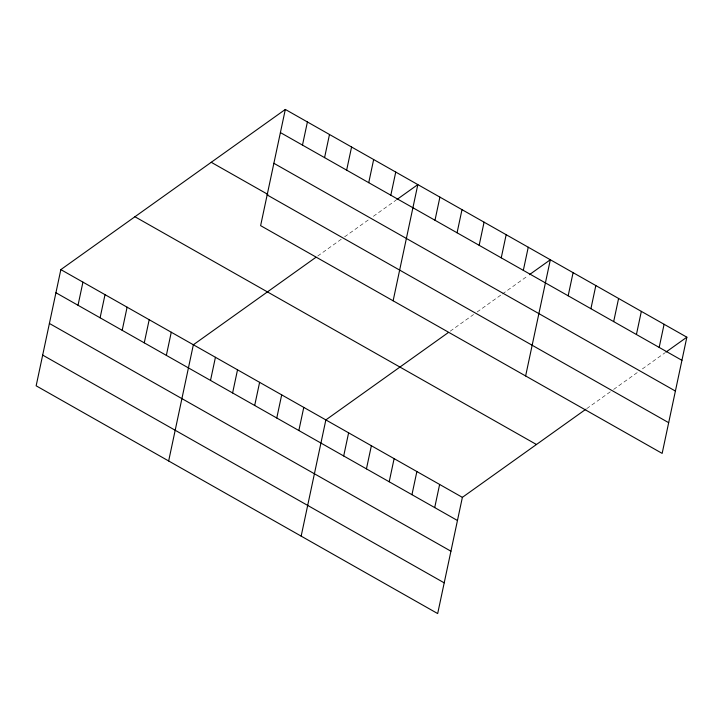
<?xml version="1.0" encoding="UTF-8"?>
<svg xmlns="http://www.w3.org/2000/svg" width="723" height="723" viewBox="0 0 723 723"><rect width="100%" height="100%" fill="white"/><g stroke="black" fill="none" stroke-linecap="round" stroke-linejoin="round"><path stroke-width="0.54" stroke-dasharray="3.62 2.71" d="M317.713 256.032L341.952 238.735M344.627 236.828L369.028 219.421M373.384 216.313L396.041 200.144M450.212 331.188L473.565 314.532M477.126 311.984L501.527 294.577M502.404 293.954L527.673 275.924M586.733 408.622L610.98 391.324M613.646 389.417L638.048 372.011M642.404 368.902L665.061 352.734"/><path stroke-width="1.08" d="M285.323 109.435L260.623 225.648L662.151 453.393L686.85 337.189L285.323 109.435L60.849 269.607L36.15 385.811L437.677 613.565L462.377 497.352L585.838 409.263M78.021 305.269L82.937 282.133M100.099 317.795L105.016 294.659M122.187 330.321L127.103 307.185M144.266 342.847L149.191 319.711M166.353 355.373L171.27 332.237M168.658 460.967L193.357 344.763L315.915 257.307M210.52 380.425L215.436 357.289M232.607 392.951L237.524 369.815M302.485 145.106L307.411 121.961M254.686 405.476L259.611 382.34M324.573 157.632L329.489 134.487M276.773 418.002L281.69 394.866M346.651 170.158L351.577 147.013M298.852 430.528L303.777 407.392M368.739 182.684L373.655 159.548M301.157 536.123L325.856 419.918L448.423 332.472M390.827 195.21L395.743 172.074M343.696 455.96L348.613 432.824M393.122 300.804L417.831 184.6L396.909 199.521M366.444 468.865L371.369 445.73M434.993 220.262L439.909 197.126M389.2 481.771L394.116 458.635M457.072 232.788L461.997 209.652M411.956 494.677L416.873 471.541M479.159 245.314L484.076 222.178M434.704 507.591L439.629 484.446M501.247 257.84L506.163 234.704M523.325 270.366L528.251 247.23M525.63 375.96L550.33 259.756L529.417 274.677M568.17 295.797L573.086 272.661M590.917 308.703L595.833 285.567M613.673 321.608L618.59 298.472M636.421 334.514L641.346 311.378M659.177 347.42L664.094 324.284M665.937 352.11L686.85 337.189M280.407 132.58L681.934 360.325M273.872 163.29L675.399 391.044M211.243 162.295L267.899 194.424M267.149 194.939L668.676 422.684M134.93 216.746L536.457 444.5M60.849 269.607L462.377 497.352M55.933 292.743L457.46 520.497M49.408 323.461L450.935 551.206M42.675 355.101L444.202 582.846"/></g></svg>
